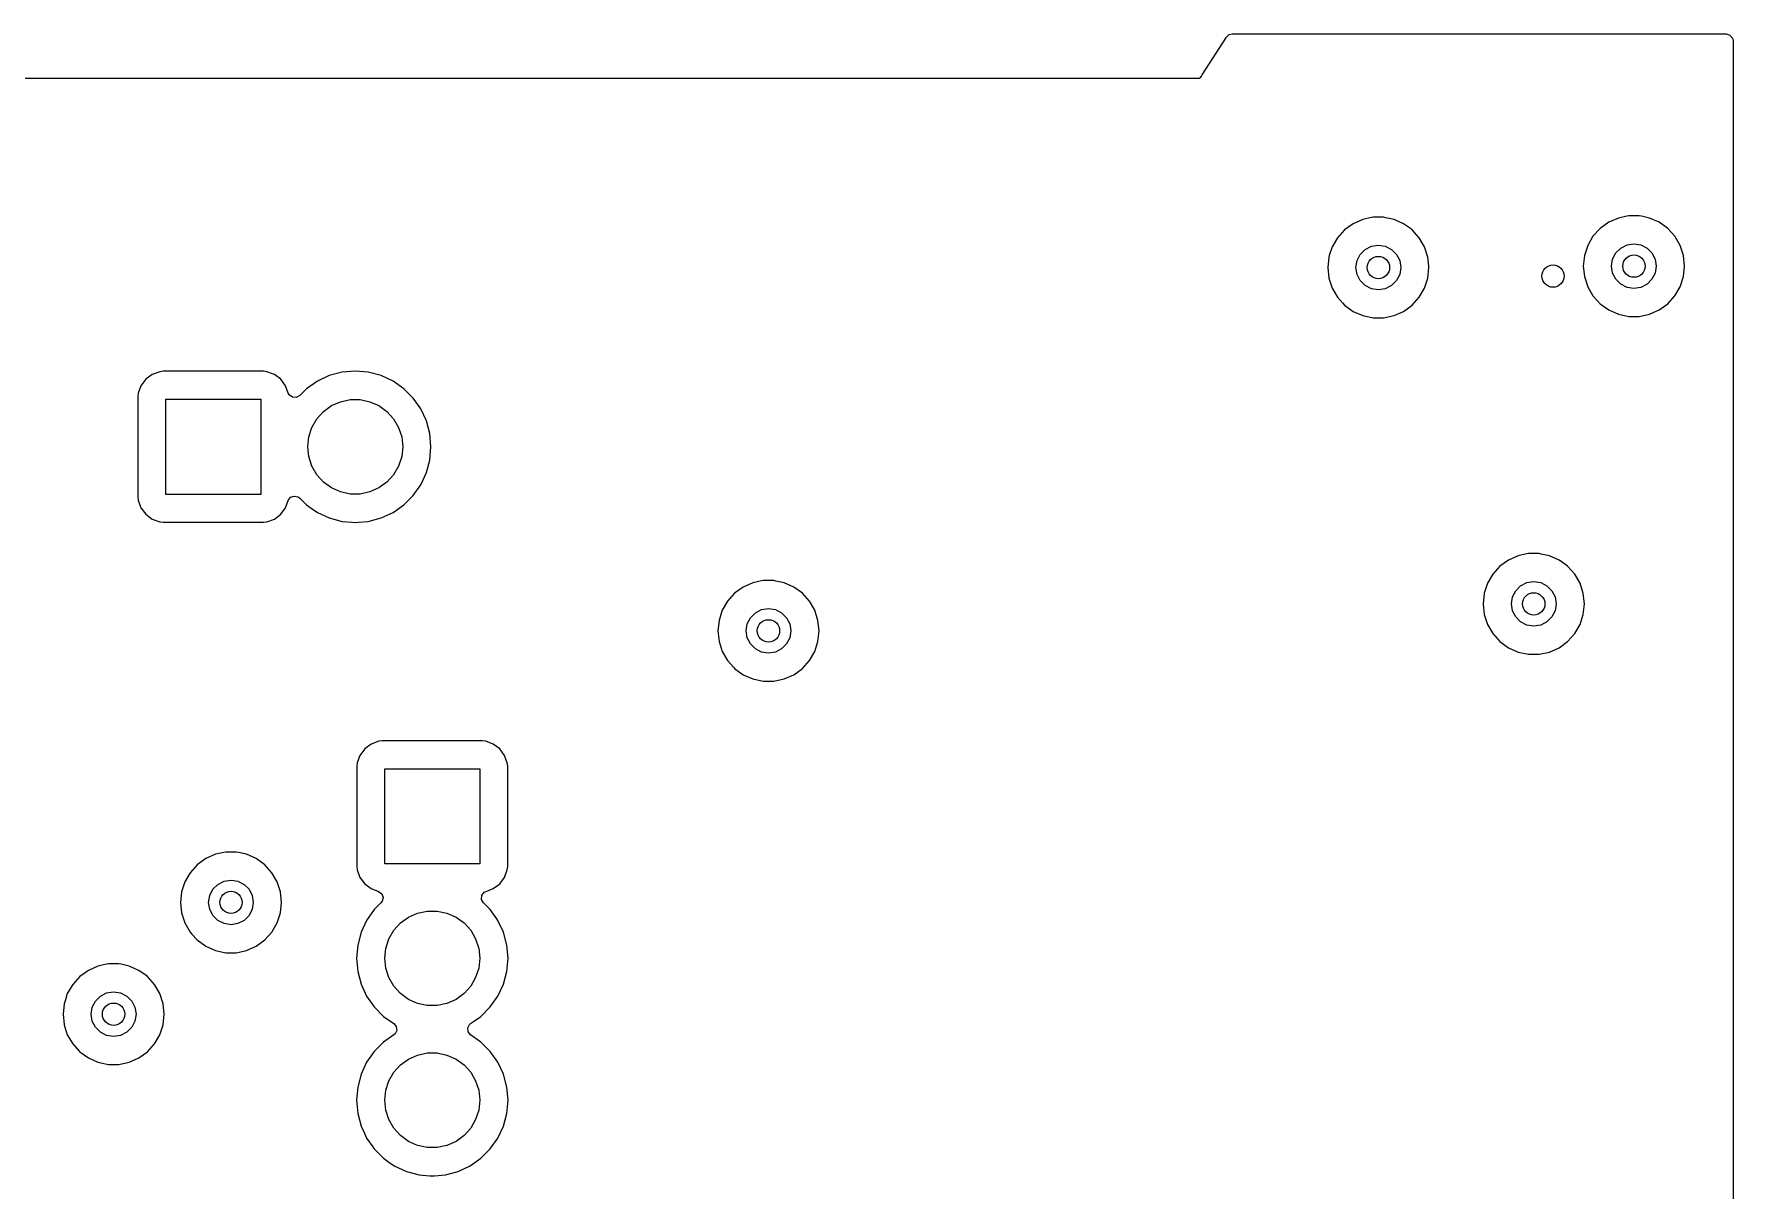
# Model space of a CAD drawing. Extents: x 0.78 to 3.29, y -3.36 to -0.65.
# Drawn here: x 2.068 to 3.265, y -1.466 to -0.651 of the extents above; entities that cross this region are included whole.
import ezdxf

# ---------------------------------------------------------------- set-up
doc = ezdxf.new("R2010")
doc.units = 0
doc.header["$MEASUREMENT"] = 0
doc.layers.add('BLACK', color=7, linetype='CONTINUOUS')

msp = doc.modelspace()

# ---------------------------------------------------------------- linework, layer by layer
at = {"layer": 'BLACK', "linetype": 'CONTINUOUS'}
for p, q in [((2.8906, -0.6799), (2.9078, -0.6532)), ((2.9078, -0.6532), (2.9098, -0.6514)), ((2.9098, -0.6514), (2.9119, -0.651)), ((2.9119, -0.651), (3.2597, -0.651)), ((3.2597, -0.651), (3.2623, -0.6518)), ((3.2623, -0.6518), (3.2641, -0.6539)), ((3.2641, -0.6539), (3.2646, -0.6559)), ((3.2646, -0.6559), (3.2646, -1.5513)), ((1.657, -0.6821), (2.8865, -0.6821)), ((2.8865, -0.6821), (2.8874, -0.6822)), ((2.8878, -0.6822), (2.8888, -0.6821)), ((2.8888, -0.6821), (2.8889, -0.6821)), ((2.8889, -0.6821), (2.8891, -0.682)), ((2.8889, -0.6821), (2.8889, -0.6821)), ((2.8889, -0.6821), (2.8889, -0.6821)), ((2.8891, -0.682), (2.8893, -0.6819)), ((2.8893, -0.6819), (2.8894, -0.6818)), ((2.8893, -0.6819), (2.8893, -0.6819)), ((2.8893, -0.6819), (2.8893, -0.6819)), ((2.8894, -0.6818), (2.89, -0.681)), ((2.89, -0.681), (2.8901, -0.6809)), ((2.8901, -0.6809), (2.8902, -0.6807)), ((2.8901, -0.6809), (2.8901, -0.6809)), ((2.8902, -0.6807), (2.8906, -0.6799)), ((2.8874, -0.6822), (2.8877, -0.6822)), ((2.8877, -0.6822), (2.8877, -0.6822)), ((2.8877, -0.6822), (2.8878, -0.6822)), ((2.9909, -0.7891), (2.9859, -0.7946)), ((2.997, -0.7847), (2.9909, -0.7891)), ((3.0038, -0.7817), (2.997, -0.7847)), ((2.997, -0.7847), (2.997, -0.7847)), ((3.0098, -0.7804), (3.0038, -0.7817)), ((3.0038, -0.7817), (3.0038, -0.7817)), ((3.0111, -0.7801), (3.0098, -0.7804)), ((3.0185, -0.7801), (3.0111, -0.7801)), ((3.0201, -0.7805), (3.0185, -0.7801)), ((3.0258, -0.7817), (3.0201, -0.7805)), ((3.0326, -0.7847), (3.0258, -0.7817)), ((3.0258, -0.7817), (3.0258, -0.7817)), ((3.0373, -0.7881), (3.0326, -0.7847)), ((3.0326, -0.7847), (3.0326, -0.7847)), ((3.0386, -0.7891), (3.0373, -0.7881)), ((3.0436, -0.7946), (3.0386, -0.7891)), ((3.1709, -0.7881), (3.1659, -0.7936)), ((3.177, -0.7837), (3.1709, -0.7881)), ((3.1838, -0.7807), (3.177, -0.7837)), ((3.177, -0.7837), (3.177, -0.7837)), ((3.1898, -0.7794), (3.1838, -0.7807)), ((3.1838, -0.7807), (3.1838, -0.7807)), ((3.1911, -0.7791), (3.1898, -0.7794)), ((3.1985, -0.7791), (3.1911, -0.7791)), ((3.2001, -0.7795), (3.1985, -0.7791)), ((3.2058, -0.7807), (3.2001, -0.7795)), ((3.2126, -0.7837), (3.2058, -0.7807)), ((3.2058, -0.7807), (3.2058, -0.7807)), ((3.2186, -0.7881), (3.2126, -0.7837)), ((3.2126, -0.7837), (3.2126, -0.7837)), ((3.2236, -0.7936), (3.2186, -0.7881)), ((3.2186, -0.7881), (3.2186, -0.7881)), ((2.9822, -0.8011), (2.9802, -0.8072)), ((2.9859, -0.7946), (2.9822, -0.8011)), ((2.9822, -0.8011), (2.9822, -0.8011)), ((3.0055, -0.8029), (3.0099, -0.8006)), ((3.0099, -0.8006), (3.0148, -0.7998)), ((3.0148, -0.7998), (3.0196, -0.8006)), ((3.0196, -0.8006), (3.024, -0.8029)), ((3.0473, -0.8011), (3.0436, -0.7946)), ((3.0496, -0.8082), (3.0473, -0.8011)), ((3.1622, -0.8001), (3.1599, -0.8072)), ((3.1659, -0.7936), (3.1622, -0.8001)), ((3.1622, -0.8001), (3.1622, -0.8001)), ((3.1855, -0.8019), (3.1899, -0.7996)), ((3.1899, -0.7996), (3.1948, -0.7988)), ((3.1948, -0.7988), (3.1996, -0.7996)), ((3.1996, -0.7996), (3.204, -0.8019)), ((3.2273, -0.8001), (3.2236, -0.7936)), ((3.2296, -0.8072), (3.2273, -0.8001)), ((2.9799, -0.8082), (2.9791, -0.8156)), ((2.9802, -0.8072), (2.9799, -0.8082)), ((2.999, -0.8156), (2.9998, -0.8107)), ((2.9998, -0.8107), (3.002, -0.8063)), ((3.002, -0.8063), (3.0055, -0.8029)), ((3.024, -0.8029), (3.0275, -0.8063)), ((3.0275, -0.8063), (3.0298, -0.8107)), ((3.0298, -0.8107), (3.0305, -0.8156)), ((3.0503, -0.8146), (3.0496, -0.8082)), ((3.1599, -0.8072), (3.1591, -0.8146)), ((3.1599, -0.8072), (3.1599, -0.8072)), ((3.179, -0.8146), (3.1798, -0.8097)), ((3.1798, -0.8097), (3.182, -0.8053)), ((3.182, -0.8053), (3.1855, -0.8019)), ((3.204, -0.8019), (3.2075, -0.8053)), ((3.2075, -0.8053), (3.2098, -0.8097)), ((3.2098, -0.8097), (3.2105, -0.8146)), ((3.2304, -0.8146), (3.2296, -0.8072)), ((2.9791, -0.8156), (2.9799, -0.823)), ((2.9799, -0.823), (2.9799, -0.823)), ((2.9799, -0.823), (2.9822, -0.8301)), ((2.9998, -0.8205), (2.999, -0.8156)), ((3.002, -0.8248), (2.9998, -0.8205)), ((3.0055, -0.8283), (3.002, -0.8248)), ((3.0275, -0.8248), (3.024, -0.8283)), ((3.0298, -0.8205), (3.0275, -0.8248)), ((3.0305, -0.8156), (3.0298, -0.8205)), ((3.0473, -0.8301), (3.0496, -0.823)), ((3.0496, -0.823), (3.0504, -0.8156)), ((3.0504, -0.8156), (3.0503, -0.8146)), ((3.1591, -0.8146), (3.1599, -0.822)), ((3.1599, -0.822), (3.1599, -0.822)), ((3.1599, -0.822), (3.1622, -0.8291)), ((3.1798, -0.8195), (3.179, -0.8146)), ((3.182, -0.8238), (3.1798, -0.8195)), ((3.1855, -0.8273), (3.182, -0.8238)), ((3.2075, -0.8238), (3.204, -0.8273)), ((3.2098, -0.8195), (3.2075, -0.8238)), ((3.2105, -0.8146), (3.2098, -0.8195)), ((3.2273, -0.8291), (3.2296, -0.822)), ((3.2296, -0.822), (3.2304, -0.8146)), ((2.9822, -0.8301), (2.9822, -0.8301)), ((2.9822, -0.8301), (2.9859, -0.8365)), ((2.9859, -0.8365), (2.9895, -0.8405)), ((3.0099, -0.8306), (3.0055, -0.8283)), ((3.0148, -0.8313), (3.0099, -0.8306)), ((3.0196, -0.8306), (3.0148, -0.8313)), ((3.024, -0.8283), (3.0196, -0.8306)), ((3.0386, -0.8421), (3.0436, -0.8365)), ((3.0436, -0.8365), (3.0473, -0.8301)), ((3.1622, -0.8291), (3.1622, -0.8291)), ((3.1622, -0.8291), (3.1659, -0.8355)), ((3.1659, -0.8355), (3.1689, -0.8388)), ((3.1899, -0.8296), (3.1855, -0.8273)), ((3.1948, -0.8303), (3.1899, -0.8296)), ((3.1996, -0.8296), (3.1948, -0.8303)), ((3.204, -0.8273), (3.1996, -0.8296)), ((3.2186, -0.8411), (3.2236, -0.8355)), ((3.2236, -0.8355), (3.2273, -0.8291)), ((2.9895, -0.8405), (2.9909, -0.8421)), ((2.9909, -0.8421), (2.997, -0.8465)), ((2.997, -0.8465), (2.997, -0.8465)), ((2.997, -0.8465), (3.0038, -0.8495)), ((3.0038, -0.8495), (3.0038, -0.8495)), ((3.0038, -0.8495), (3.0111, -0.851)), ((3.0185, -0.851), (3.0258, -0.8495)), ((3.0258, -0.8495), (3.0326, -0.8465)), ((3.0326, -0.8465), (3.0386, -0.8421)), ((3.1689, -0.8388), (3.1709, -0.8411)), ((3.1709, -0.8411), (3.177, -0.8455)), ((3.177, -0.8455), (3.177, -0.8455)), ((3.177, -0.8455), (3.1838, -0.8485)), ((3.1838, -0.8485), (3.1838, -0.8485)), ((3.1838, -0.8485), (3.1911, -0.85)), ((3.1985, -0.85), (3.2058, -0.8485)), ((3.2058, -0.8485), (3.2126, -0.8455)), ((3.2126, -0.8455), (3.2186, -0.8411)), ((3.0111, -0.851), (3.0111, -0.851)), ((3.0111, -0.851), (3.0185, -0.851)), ((3.0185, -0.851), (3.0185, -0.851)), ((3.1911, -0.85), (3.1911, -0.85)), ((3.1911, -0.85), (3.1985, -0.85)), ((3.1985, -0.85), (3.1985, -0.85)), ((2.1466, -0.8943), (2.1432, -0.8989)), ((2.1512, -0.891), (2.1466, -0.8943)), ((2.1466, -0.8943), (2.1466, -0.8943)), ((2.1565, -0.889), (2.1512, -0.891)), ((2.1512, -0.891), (2.1512, -0.891)), ((2.1588, -0.8887), (2.1565, -0.889)), ((2.2295, -0.8887), (2.1588, -0.8887)), ((2.1588, -0.8887), (2.1588, -0.8887)), ((2.2319, -0.889), (2.2295, -0.8887)), ((2.2295, -0.8887), (2.2295, -0.8887)), ((2.2295, -0.8887), (2.2295, -0.8887)), ((2.2295, -0.8887), (2.2295, -0.8887)), ((2.2372, -0.891), (2.2319, -0.889)), ((2.2319, -0.889), (2.2319, -0.889)), ((2.2417, -0.8943), (2.2372, -0.891)), ((2.2372, -0.891), (2.2372, -0.891)), ((2.2451, -0.8989), (2.2417, -0.8943)), ((2.2417, -0.8943), (2.2417, -0.8943)), ((2.2675, -0.8957), (2.2599, -0.901)), ((2.2759, -0.8917), (2.2675, -0.8957)), ((2.2675, -0.8957), (2.2675, -0.8957)), ((2.2849, -0.8893), (2.2759, -0.8917)), ((2.2759, -0.8917), (2.2759, -0.8917)), ((2.2942, -0.8885), (2.2849, -0.8893)), ((2.2849, -0.8893), (2.2849, -0.8893)), ((2.3034, -0.8893), (2.2942, -0.8885)), ((2.2942, -0.8885), (2.2942, -0.8885)), ((2.3124, -0.8917), (2.3034, -0.8893)), ((2.3034, -0.8893), (2.3034, -0.8893)), ((2.3208, -0.8957), (2.3124, -0.8917)), ((2.3124, -0.8917), (2.3124, -0.8917)), ((2.3124, -0.8917), (2.3124, -0.8917)), ((2.3285, -0.901), (2.3208, -0.8957)), ((2.3208, -0.8957), (2.3208, -0.8957)), ((2.3208, -0.8957), (2.3208, -0.8957)), ((2.1412, -0.9042), (2.141, -0.9065)), ((2.141, -0.9065), (2.141, -0.9065)), ((2.141, -0.9065), (2.141, -0.9772)), ((2.1432, -0.8989), (2.1412, -0.9042)), ((2.1432, -0.8989), (2.1432, -0.8989)), ((2.1607, -0.9754), (2.1607, -0.9084)), ((2.1607, -0.9084), (2.2276, -0.9084)), ((2.2276, -0.9084), (2.2276, -0.9754)), ((2.247, -0.9041), (2.2451, -0.8989)), ((2.2451, -0.8989), (2.2451, -0.8989)), ((2.2477, -0.9053), (2.247, -0.9041)), ((2.2499, -0.9069), (2.2477, -0.9053)), ((2.2526, -0.9071), (2.2499, -0.9069)), ((2.2551, -0.9058), (2.2526, -0.9071)), ((2.2599, -0.901), (2.2551, -0.9058)), ((2.2838, -0.9101), (2.2907, -0.9086)), ((2.2907, -0.9086), (2.2977, -0.9086)), ((2.2977, -0.9086), (2.3045, -0.9101)), ((2.335, -0.9076), (2.3285, -0.901)), ((2.3285, -0.901), (2.3285, -0.901)), ((2.3399, -0.9145), (2.335, -0.9076)), ((2.2671, -0.9222), (2.2718, -0.917)), ((2.2718, -0.917), (2.2774, -0.9129)), ((2.2774, -0.9129), (2.2838, -0.9101)), ((2.3045, -0.9101), (2.3109, -0.9129)), ((2.3109, -0.9129), (2.3165, -0.917)), ((2.3165, -0.917), (2.3212, -0.9222)), ((2.3404, -0.9152), (2.3399, -0.9145)), ((2.3443, -0.9236), (2.3404, -0.9152)), ((2.2614, -0.9349), (2.2636, -0.9283)), ((2.2636, -0.9283), (2.2671, -0.9222)), ((2.3212, -0.9222), (2.3247, -0.9283)), ((2.3247, -0.9283), (2.3269, -0.9349)), ((2.3467, -0.9326), (2.3443, -0.9236)), ((2.3475, -0.9419), (2.3467, -0.9326)), ((2.2607, -0.9419), (2.2614, -0.9349)), ((2.2614, -0.9488), (2.2607, -0.9419)), ((2.3269, -0.9349), (2.3276, -0.9419)), ((2.3276, -0.9419), (2.3269, -0.9488)), ((2.3467, -0.9512), (2.3475, -0.9419)), ((2.2636, -0.9555), (2.2614, -0.9488)), ((2.2671, -0.9616), (2.2636, -0.9555)), ((2.3247, -0.9555), (2.3212, -0.9616)), ((2.3269, -0.9488), (2.3247, -0.9555)), ((2.3443, -0.9601), (2.3467, -0.9512)), ((2.2718, -0.9668), (2.2671, -0.9616)), ((2.2774, -0.9709), (2.2718, -0.9668)), ((2.3165, -0.9668), (2.3109, -0.9709)), ((2.3212, -0.9616), (2.3165, -0.9668)), ((2.335, -0.9762), (2.3404, -0.9686)), ((2.3404, -0.9686), (2.3443, -0.9601)), ((2.141, -0.9772), (2.141, -0.9772)), ((2.141, -0.9772), (2.1412, -0.9796)), ((2.1412, -0.9796), (2.1432, -0.9849)), ((2.2276, -0.9754), (2.1607, -0.9754)), ((2.2451, -0.9849), (2.247, -0.9797)), ((2.247, -0.9797), (2.2487, -0.9775)), ((2.2487, -0.9775), (2.2512, -0.9766)), ((2.2512, -0.9766), (2.2539, -0.9771)), ((2.2539, -0.9771), (2.2551, -0.978)), ((2.2551, -0.978), (2.2599, -0.9828)), ((2.2838, -0.9737), (2.2774, -0.9709)), ((2.2907, -0.9752), (2.2838, -0.9737)), ((2.2977, -0.9752), (2.2907, -0.9752)), ((2.3045, -0.9737), (2.2977, -0.9752)), ((2.3109, -0.9709), (2.3045, -0.9737)), ((2.3285, -0.9828), (2.335, -0.9762)), ((2.1432, -0.9849), (2.1432, -0.9849)), ((2.1432, -0.9849), (2.1466, -0.9894)), ((2.1466, -0.9894), (2.1466, -0.9894)), ((2.1466, -0.9894), (2.1512, -0.9928)), ((2.1512, -0.9928), (2.1512, -0.9928)), ((2.1512, -0.9928), (2.1565, -0.9948)), ((2.2319, -0.9948), (2.2372, -0.9928)), ((2.2372, -0.9928), (2.2417, -0.9894)), ((2.2417, -0.9894), (2.2451, -0.9849)), ((2.2599, -0.9828), (2.2632, -0.9851)), ((2.2632, -0.9851), (2.2675, -0.9881)), ((2.2675, -0.9881), (2.2675, -0.9881)), ((2.2675, -0.9881), (2.2675, -0.9881)), ((2.2675, -0.9881), (2.2759, -0.992)), ((2.2759, -0.992), (2.2849, -0.9945)), ((2.3034, -0.9945), (2.3124, -0.992)), ((2.3124, -0.992), (2.3208, -0.9881)), ((2.3208, -0.9881), (2.3285, -0.9828)), ((2.1565, -0.9948), (2.1565, -0.9948)), ((2.1565, -0.9948), (2.1567, -0.9948)), ((2.1567, -0.9948), (2.1588, -0.9951)), ((2.1588, -0.9951), (2.2295, -0.9951)), ((2.2295, -0.9951), (2.2319, -0.9948)), ((2.2849, -0.9945), (2.2918, -0.9951)), ((2.2918, -0.9951), (2.2942, -0.9953)), ((2.2942, -0.9953), (2.2965, -0.9951)), ((2.2942, -0.9953), (2.2942, -0.9953)), ((2.2942, -0.9953), (2.2942, -0.9953)), ((2.2965, -0.9951), (2.3034, -0.9945)), ((3.1205, -1.0171), (3.1192, -1.0174)), ((3.128, -1.0171), (3.1205, -1.0171)), ((3.1295, -1.0175), (3.128, -1.0171)), ((3.1004, -1.0261), (3.0954, -1.0316)), ((3.1064, -1.0217), (3.1004, -1.0261)), ((3.1132, -1.0187), (3.1064, -1.0217)), ((3.1064, -1.0217), (3.1064, -1.0217)), ((3.1192, -1.0174), (3.1132, -1.0187)), ((3.1132, -1.0187), (3.1132, -1.0187)), ((3.1352, -1.0187), (3.1295, -1.0175)), ((3.1421, -1.0217), (3.1352, -1.0187)), ((3.1352, -1.0187), (3.1352, -1.0187)), ((3.1468, -1.0251), (3.1421, -1.0217)), ((3.1421, -1.0217), (3.1421, -1.0217)), ((3.1481, -1.0261), (3.1468, -1.0251)), ((3.1531, -1.0316), (3.1481, -1.0261)), ((2.5674, -1.0407), (2.5614, -1.0451)), ((2.5742, -1.0377), (2.5674, -1.0407)), ((2.5674, -1.0407), (2.5674, -1.0407)), ((2.5802, -1.0364), (2.5742, -1.0377)), ((2.5742, -1.0377), (2.5742, -1.0377)), ((2.5815, -1.0361), (2.5802, -1.0364)), ((2.589, -1.0361), (2.5815, -1.0361)), ((2.5905, -1.0365), (2.589, -1.0361)), ((2.5962, -1.0377), (2.5905, -1.0365)), ((2.6031, -1.0407), (2.5962, -1.0377)), ((2.5962, -1.0377), (2.5962, -1.0377)), ((2.6091, -1.0451), (2.6031, -1.0407)), ((2.6031, -1.0407), (2.6031, -1.0407)), ((3.0917, -1.0381), (3.0894, -1.0451)), ((3.0954, -1.0316), (3.0917, -1.0381)), ((3.0917, -1.0381), (3.0917, -1.0381)), ((3.1115, -1.0433), (3.115, -1.0399)), ((3.115, -1.0399), (3.1194, -1.0376)), ((3.1194, -1.0376), (3.1242, -1.0368)), ((3.1242, -1.0368), (3.1291, -1.0376)), ((3.1291, -1.0376), (3.1335, -1.0399)), ((3.1335, -1.0399), (3.137, -1.0433)), ((3.1568, -1.0381), (3.1531, -1.0316)), ((3.1591, -1.0452), (3.1568, -1.0381)), ((2.5564, -1.0506), (2.5527, -1.0571)), ((2.5614, -1.0451), (2.5564, -1.0506)), ((2.6141, -1.0506), (2.6091, -1.0451)), ((2.6091, -1.0451), (2.6091, -1.0451)), ((2.6152, -1.0526), (2.6141, -1.0506)), ((2.6178, -1.0571), (2.6152, -1.0526)), ((3.0894, -1.0452), (3.0886, -1.0526)), ((3.0886, -1.0526), (3.0894, -1.06)), ((3.0894, -1.0451), (3.0894, -1.0452)), ((3.1085, -1.0526), (3.1093, -1.0477)), ((3.1093, -1.0575), (3.1085, -1.0526)), ((3.1093, -1.0477), (3.1115, -1.0433)), ((3.137, -1.0433), (3.1392, -1.0477)), ((3.1392, -1.0477), (3.14, -1.0526)), ((3.14, -1.0526), (3.1392, -1.0575)), ((3.1599, -1.0526), (3.1591, -1.0452)), ((3.1591, -1.06), (3.1599, -1.0526)), ((2.5504, -1.0642), (2.5496, -1.0716)), ((2.5517, -1.06), (2.5504, -1.0642)), ((2.5527, -1.0571), (2.5517, -1.06)), ((2.5527, -1.0571), (2.5527, -1.0571)), ((2.5703, -1.0667), (2.5725, -1.0623)), ((2.5725, -1.0623), (2.576, -1.0589)), ((2.576, -1.0589), (2.5804, -1.0566)), ((2.5804, -1.0566), (2.5852, -1.0558)), ((2.5852, -1.0558), (2.5901, -1.0566)), ((2.5901, -1.0566), (2.5945, -1.0589)), ((2.5945, -1.0589), (2.598, -1.0623)), ((2.598, -1.0623), (2.6002, -1.0667)), ((2.6201, -1.0642), (2.6178, -1.0571)), ((2.6209, -1.0716), (2.6201, -1.0642)), ((3.0894, -1.06), (3.0894, -1.06)), ((3.0894, -1.06), (3.0917, -1.0671)), ((3.1115, -1.0618), (3.1093, -1.0575)), ((3.115, -1.0653), (3.1115, -1.0618)), ((3.137, -1.0618), (3.1335, -1.0653)), ((3.1392, -1.0575), (3.137, -1.0618)), ((3.1568, -1.0671), (3.1591, -1.06)), ((2.5496, -1.0716), (2.5504, -1.079)), ((2.5695, -1.0716), (2.5703, -1.0667)), ((2.5703, -1.0765), (2.5695, -1.0716)), ((2.5725, -1.0808), (2.5703, -1.0765)), ((2.6002, -1.0765), (2.598, -1.0808)), ((2.6002, -1.0667), (2.601, -1.0716)), ((2.601, -1.0716), (2.6002, -1.0765)), ((2.6201, -1.079), (2.6209, -1.0716)), ((3.0917, -1.0671), (3.0917, -1.0671)), ((3.0917, -1.0671), (3.0954, -1.0735)), ((3.0954, -1.0735), (3.1003, -1.079)), ((3.1194, -1.0676), (3.115, -1.0653)), ((3.1242, -1.0683), (3.1194, -1.0676)), ((3.1291, -1.0676), (3.1242, -1.0683)), ((3.1335, -1.0653), (3.1291, -1.0676)), ((3.1481, -1.0791), (3.1531, -1.0735)), ((3.1531, -1.0735), (3.1568, -1.0671)), ((2.5504, -1.079), (2.5504, -1.079)), ((2.5504, -1.079), (2.5527, -1.0861)), ((2.5527, -1.0861), (2.5527, -1.0861)), ((2.5527, -1.0861), (2.5564, -1.0925)), ((2.576, -1.0843), (2.5725, -1.0808)), ((2.5804, -1.0866), (2.576, -1.0843)), ((2.5852, -1.0873), (2.5804, -1.0866)), ((2.5901, -1.0866), (2.5852, -1.0873)), ((2.5945, -1.0843), (2.5901, -1.0866)), ((2.598, -1.0808), (2.5945, -1.0843)), ((2.6141, -1.0925), (2.6178, -1.0861)), ((2.6178, -1.0861), (2.6201, -1.079)), ((3.1003, -1.079), (3.1004, -1.0791)), ((3.1004, -1.0791), (3.1064, -1.0835)), ((3.1064, -1.0835), (3.1064, -1.0835)), ((3.1064, -1.0835), (3.1132, -1.0865)), ((3.1132, -1.0865), (3.1132, -1.0865)), ((3.1132, -1.0865), (3.1205, -1.088)), ((3.1205, -1.088), (3.1205, -1.088)), ((3.1205, -1.088), (3.128, -1.088)), ((3.128, -1.088), (3.1352, -1.0865)), ((3.128, -1.088), (3.128, -1.088)), ((3.1352, -1.0865), (3.1421, -1.0835)), ((3.1421, -1.0835), (3.1481, -1.0791)), ((2.5564, -1.0925), (2.5609, -1.0975)), ((2.5609, -1.0975), (2.5614, -1.0981)), ((2.5614, -1.0981), (2.5674, -1.1025)), ((2.6031, -1.1025), (2.6091, -1.0981)), ((2.6091, -1.0981), (2.6141, -1.0925)), ((2.5674, -1.1025), (2.5674, -1.1025)), ((2.5674, -1.1025), (2.5742, -1.1055)), ((2.5742, -1.1055), (2.5742, -1.1055)), ((2.5742, -1.1055), (2.5815, -1.107)), ((2.5815, -1.107), (2.5815, -1.107)), ((2.5815, -1.107), (2.589, -1.107)), ((2.589, -1.107), (2.5962, -1.1055)), ((2.589, -1.107), (2.589, -1.107)), ((2.5962, -1.1055), (2.6031, -1.1025)), ((2.2975, -1.1593), (2.2955, -1.1646)), ((2.3009, -1.1548), (2.2975, -1.1593)), ((2.2975, -1.1593), (2.2975, -1.1593)), ((2.3054, -1.1514), (2.3009, -1.1548)), ((2.3009, -1.1548), (2.3009, -1.1548)), ((2.3107, -1.1494), (2.3054, -1.1514)), ((2.3054, -1.1514), (2.3054, -1.1514)), ((2.3131, -1.1491), (2.3107, -1.1494)), ((2.3838, -1.1491), (2.3131, -1.1491)), ((2.3131, -1.1491), (2.3131, -1.1491)), ((2.3861, -1.1494), (2.3838, -1.1491)), ((2.3838, -1.1491), (2.3838, -1.1491)), ((2.3838, -1.1491), (2.3838, -1.1491)), ((2.3838, -1.1491), (2.3838, -1.1491)), ((2.3914, -1.1514), (2.3861, -1.1494)), ((2.3861, -1.1494), (2.3861, -1.1494)), ((2.396, -1.1548), (2.3914, -1.1514)), ((2.3914, -1.1514), (2.3914, -1.1514)), ((2.3994, -1.1593), (2.396, -1.1548)), ((2.396, -1.1548), (2.396, -1.1548)), ((2.4013, -1.1645), (2.3994, -1.1593)), ((2.3994, -1.1593), (2.3994, -1.1593)), ((2.2955, -1.1646), (2.2953, -1.167)), ((2.2953, -1.167), (2.2953, -1.167)), ((2.2953, -1.167), (2.2953, -1.167)), ((2.2953, -1.167), (2.2953, -1.2376)), ((2.315, -1.2358), (2.315, -1.1688)), ((2.315, -1.1688), (2.3819, -1.1688)), ((2.3819, -1.1688), (2.3819, -1.2358)), ((2.4013, -1.1646), (2.4013, -1.1645)), ((2.4016, -1.167), (2.4013, -1.1646)), ((2.4016, -1.2376), (2.4016, -1.167)), ((2.1889, -1.2321), (2.1828, -1.2364)), ((2.1957, -1.229), (2.1889, -1.2321)), ((2.1889, -1.2321), (2.1889, -1.2321)), ((2.2017, -1.2277), (2.1957, -1.229)), ((2.1957, -1.229), (2.1957, -1.229)), ((2.203, -1.2275), (2.2017, -1.2277)), ((2.2104, -1.2275), (2.203, -1.2275)), ((2.212, -1.2278), (2.2104, -1.2275)), ((2.2177, -1.229), (2.212, -1.2278)), ((2.2245, -1.2321), (2.2177, -1.229)), ((2.2177, -1.229), (2.2177, -1.229)), ((2.2305, -1.2364), (2.2245, -1.2321)), ((2.2245, -1.2321), (2.2245, -1.2321)), ((2.1779, -1.242), (2.1741, -1.2484)), ((2.1828, -1.2364), (2.1779, -1.242)), ((2.2355, -1.242), (2.2305, -1.2364)), ((2.2305, -1.2364), (2.2305, -1.2364)), ((2.2393, -1.2484), (2.2355, -1.242)), ((2.2953, -1.2376), (2.2953, -1.2376)), ((2.2953, -1.2376), (2.2955, -1.24)), ((2.2955, -1.24), (2.2975, -1.2453)), ((2.3819, -1.2358), (2.315, -1.2358)), ((2.3994, -1.2453), (2.4013, -1.24)), ((2.4013, -1.24), (2.4016, -1.2376)), ((2.1718, -1.2555), (2.171, -1.2629)), ((2.1741, -1.2484), (2.1718, -1.2555)), ((2.1718, -1.2555), (2.1718, -1.2555)), ((2.1741, -1.2484), (2.1741, -1.2484)), ((2.1917, -1.2581), (2.194, -1.2537)), ((2.194, -1.2537), (2.1974, -1.2502)), ((2.1974, -1.2502), (2.2018, -1.248)), ((2.2018, -1.248), (2.2067, -1.2472)), ((2.2067, -1.2472), (2.2116, -1.248)), ((2.2116, -1.248), (2.2159, -1.2502)), ((2.2159, -1.2502), (2.2194, -1.2537)), ((2.2194, -1.2537), (2.2217, -1.2581)), ((2.2416, -1.2555), (2.2393, -1.2484)), ((2.2423, -1.2629), (2.2416, -1.2555)), ((2.2975, -1.2453), (2.2975, -1.2453)), ((2.2975, -1.2453), (2.3009, -1.2498)), ((2.3009, -1.2498), (2.3009, -1.2498)), ((2.3009, -1.2498), (2.3054, -1.2532)), ((2.3054, -1.2532), (2.3054, -1.2532)), ((2.3054, -1.2532), (2.3106, -1.2552)), ((2.3106, -1.2552), (2.3128, -1.2568)), ((2.3834, -1.258), (2.385, -1.2558)), ((2.385, -1.2558), (2.3863, -1.2552)), ((2.3863, -1.2552), (2.3914, -1.2532)), ((2.3914, -1.2532), (2.396, -1.2498)), ((2.396, -1.2498), (2.3994, -1.2453)), ((2.171, -1.2629), (2.1718, -1.2703)), ((2.1909, -1.2629), (2.1917, -1.2581)), ((2.1917, -1.2678), (2.1909, -1.2629)), ((2.194, -1.2722), (2.1917, -1.2678)), ((2.2217, -1.2678), (2.2194, -1.2722)), ((2.2217, -1.2581), (2.2224, -1.2629)), ((2.2224, -1.2629), (2.2217, -1.2678)), ((2.2416, -1.2703), (2.2423, -1.2629)), ((2.3075, -1.268), (2.3022, -1.2756)), ((2.3123, -1.2632), (2.3075, -1.268)), ((2.3132, -1.2621), (2.3123, -1.2632)), ((2.3128, -1.2568), (2.3138, -1.2594)), ((2.3138, -1.2594), (2.3132, -1.2621)), ((2.3832, -1.2608), (2.3834, -1.258)), ((2.3845, -1.2632), (2.3832, -1.2608)), ((2.3893, -1.268), (2.3845, -1.2632)), ((2.3939, -1.2746), (2.3893, -1.268)), ((2.3893, -1.268), (2.3893, -1.268)), ((2.1718, -1.2703), (2.1718, -1.2703)), ((2.1718, -1.2703), (2.1741, -1.2774)), ((2.1741, -1.2774), (2.1741, -1.2774)), ((2.1741, -1.2774), (2.1779, -1.2839)), ((2.1974, -1.2757), (2.194, -1.2722)), ((2.2018, -1.2779), (2.1974, -1.2757)), ((2.2067, -1.2787), (2.2018, -1.2779)), ((2.2116, -1.2779), (2.2067, -1.2787)), ((2.2159, -1.2757), (2.2116, -1.2779)), ((2.2194, -1.2722), (2.2159, -1.2757)), ((2.2355, -1.2839), (2.2393, -1.2774)), ((2.2393, -1.2774), (2.2416, -1.2703)), ((2.3022, -1.2756), (2.2983, -1.284)), ((2.3022, -1.2756), (2.3022, -1.2756)), ((2.3214, -1.2826), (2.326, -1.2774)), ((2.326, -1.2774), (2.3317, -1.2733)), ((2.3317, -1.2733), (2.3381, -1.2705)), ((2.3381, -1.2705), (2.3449, -1.269)), ((2.3449, -1.269), (2.3519, -1.269)), ((2.3519, -1.269), (2.3588, -1.2705)), ((2.3588, -1.2705), (2.3652, -1.2733)), ((2.3652, -1.2733), (2.3708, -1.2774)), ((2.3708, -1.2774), (2.3755, -1.2826)), ((2.3946, -1.2756), (2.3939, -1.2746)), ((2.3986, -1.284), (2.3946, -1.2756)), ((2.1779, -1.2839), (2.1791, -1.2853)), ((2.1791, -1.2853), (2.1828, -1.2894)), ((2.1828, -1.2894), (2.1889, -1.2938)), ((2.2245, -1.2938), (2.2305, -1.2894)), ((2.2305, -1.2894), (2.2355, -1.2839)), ((2.2983, -1.284), (2.2959, -1.293)), ((2.2983, -1.284), (2.2983, -1.284)), ((2.3157, -1.2953), (2.3179, -1.2887)), ((2.3179, -1.2887), (2.3214, -1.2826)), ((2.3755, -1.2826), (2.379, -1.2887)), ((2.379, -1.2887), (2.3812, -1.2953)), ((2.401, -1.293), (2.3986, -1.284)), ((2.1889, -1.2938), (2.1889, -1.2938)), ((2.1889, -1.2938), (2.1957, -1.2968)), ((2.1957, -1.2968), (2.1957, -1.2968)), ((2.1957, -1.2968), (2.203, -1.2984)), ((2.203, -1.2984), (2.203, -1.2984)), ((2.203, -1.2984), (2.2104, -1.2984)), ((2.2104, -1.2984), (2.2177, -1.2968)), ((2.2104, -1.2984), (2.2104, -1.2984)), ((2.2177, -1.2968), (2.2245, -1.2938)), ((2.2959, -1.293), (2.2951, -1.3023)), ((2.2951, -1.3023), (2.2959, -1.3116)), ((2.2951, -1.3023), (2.2951, -1.3023)), ((2.2959, -1.293), (2.2959, -1.293)), ((2.315, -1.3023), (2.3157, -1.2953)), ((2.3157, -1.3093), (2.315, -1.3023)), ((2.3812, -1.2953), (2.3819, -1.3023)), ((2.3819, -1.3023), (2.3812, -1.3093)), ((2.4018, -1.3023), (2.401, -1.293)), ((2.401, -1.3116), (2.4018, -1.3023)), ((2.1002, -1.3152), (2.0952, -1.3207)), ((2.1062, -1.3108), (2.1002, -1.3152)), ((2.113, -1.3078), (2.1062, -1.3108)), ((2.1062, -1.3108), (2.1062, -1.3108)), ((2.119, -1.3065), (2.113, -1.3078)), ((2.113, -1.3078), (2.113, -1.3078)), ((2.1203, -1.3062), (2.119, -1.3065)), ((2.1277, -1.3062), (2.1203, -1.3062)), ((2.1293, -1.3065), (2.1277, -1.3062)), ((2.135, -1.3078), (2.1293, -1.3065)), ((2.1418, -1.3108), (2.135, -1.3078)), ((2.135, -1.3078), (2.135, -1.3078)), ((2.147, -1.3145), (2.1418, -1.3108)), ((2.1418, -1.3108), (2.1418, -1.3108)), ((2.1479, -1.3152), (2.147, -1.3145)), ((2.1529, -1.3207), (2.1479, -1.3152)), ((2.2959, -1.3116), (2.2959, -1.3116)), ((2.2959, -1.3116), (2.2983, -1.3206)), ((2.3179, -1.3159), (2.3157, -1.3093)), ((2.3214, -1.322), (2.3179, -1.3159)), ((2.379, -1.3159), (2.3755, -1.322)), ((2.3812, -1.3093), (2.379, -1.3159)), ((2.3986, -1.3206), (2.401, -1.3116)), ((2.0914, -1.3272), (2.0901, -1.3315)), ((2.0952, -1.3207), (2.0914, -1.3272)), ((2.0914, -1.3272), (2.0914, -1.3272)), ((2.1148, -1.3289), (2.1191, -1.3267)), ((2.1191, -1.3267), (2.124, -1.3259)), ((2.124, -1.3259), (2.1289, -1.3267)), ((2.1289, -1.3267), (2.1333, -1.3289)), ((2.1566, -1.3272), (2.1529, -1.3207)), ((2.1589, -1.3343), (2.1566, -1.3272)), ((2.2983, -1.3206), (2.2983, -1.3206)), ((2.2983, -1.3206), (2.2983, -1.3206)), ((2.2983, -1.3206), (2.3022, -1.329)), ((2.326, -1.3272), (2.3214, -1.322)), ((2.3317, -1.3313), (2.326, -1.3272)), ((2.3708, -1.3272), (2.3652, -1.3313)), ((2.3755, -1.322), (2.3708, -1.3272)), ((2.3946, -1.329), (2.3986, -1.3206)), ((2.0891, -1.3343), (2.0884, -1.3417)), ((2.0901, -1.3315), (2.0891, -1.3343)), ((2.1083, -1.3417), (2.109, -1.3368)), ((2.109, -1.3368), (2.1113, -1.3324)), ((2.1113, -1.3324), (2.1148, -1.3289)), ((2.1333, -1.3289), (2.1368, -1.3324)), ((2.1368, -1.3324), (2.139, -1.3368)), ((2.139, -1.3368), (2.1398, -1.3417)), ((2.1597, -1.3417), (2.1589, -1.3343)), ((2.3022, -1.329), (2.3022, -1.329)), ((2.3022, -1.329), (2.3075, -1.3366)), ((2.3075, -1.3366), (2.3075, -1.3366)), ((2.3075, -1.3366), (2.3141, -1.3432)), ((2.3381, -1.3341), (2.3317, -1.3313)), ((2.3449, -1.3356), (2.3381, -1.3341)), ((2.3519, -1.3356), (2.3449, -1.3356)), ((2.3588, -1.3341), (2.3519, -1.3356)), ((2.3652, -1.3313), (2.3588, -1.3341)), ((2.3827, -1.3432), (2.3893, -1.3366)), ((2.3893, -1.3366), (2.3946, -1.329)), ((2.0884, -1.3417), (2.0891, -1.3491)), ((2.0891, -1.3491), (2.0891, -1.3491)), ((2.0891, -1.3491), (2.0914, -1.3562)), ((2.109, -1.3465), (2.1083, -1.3417)), ((2.1113, -1.3509), (2.109, -1.3465)), ((2.1148, -1.3544), (2.1113, -1.3509)), ((2.1368, -1.3509), (2.1333, -1.3544)), ((2.139, -1.3465), (2.1368, -1.3509)), ((2.1398, -1.3417), (2.139, -1.3465)), ((2.1566, -1.3562), (2.1589, -1.3491)), ((2.1589, -1.3491), (2.1597, -1.3417)), ((2.3141, -1.3432), (2.3141, -1.3432)), ((2.3141, -1.3432), (2.3214, -1.3483)), ((2.3214, -1.3483), (2.3231, -1.3504)), ((2.3231, -1.3504), (2.3234, -1.3532)), ((2.3734, -1.3514), (2.3747, -1.349)), ((2.3737, -1.3541), (2.3734, -1.3514)), ((2.3747, -1.349), (2.3754, -1.3483)), ((2.3754, -1.3483), (2.3774, -1.3469)), ((2.3774, -1.3469), (2.3827, -1.3432)), ((2.0914, -1.3562), (2.0914, -1.3562)), ((2.0914, -1.3562), (2.0952, -1.3626)), ((2.0952, -1.3626), (2.1, -1.368)), ((2.1191, -1.3566), (2.1148, -1.3544)), ((2.124, -1.3574), (2.1191, -1.3566)), ((2.1289, -1.3566), (2.124, -1.3574)), ((2.1333, -1.3544), (2.1289, -1.3566)), ((2.1479, -1.3682), (2.1529, -1.3626)), ((2.1529, -1.3626), (2.1566, -1.3562)), ((2.3141, -1.3614), (2.3075, -1.368)), ((2.3214, -1.3563), (2.3141, -1.3614)), ((2.3222, -1.3556), (2.3214, -1.3563)), ((2.3234, -1.3532), (2.3222, -1.3556)), ((2.3754, -1.3563), (2.3737, -1.3541)), ((2.3827, -1.3614), (2.3754, -1.3563)), ((2.3893, -1.368), (2.3827, -1.3614)), ((2.3827, -1.3614), (2.3827, -1.3614)), ((2.1, -1.368), (2.1002, -1.3682)), ((2.1002, -1.3682), (2.1062, -1.3725)), ((2.1062, -1.3725), (2.1062, -1.3725)), ((2.1062, -1.3725), (2.113, -1.3756)), ((2.113, -1.3756), (2.113, -1.3756)), ((2.113, -1.3756), (2.1203, -1.3771)), ((2.1277, -1.3771), (2.135, -1.3756)), ((2.135, -1.3756), (2.1418, -1.3725)), ((2.1418, -1.3725), (2.1479, -1.3682)), ((2.3022, -1.3756), (2.2983, -1.384)), ((2.3075, -1.368), (2.3022, -1.3756)), ((2.3022, -1.3756), (2.3022, -1.3756)), ((2.326, -1.3774), (2.3317, -1.3733)), ((2.3317, -1.3733), (2.3381, -1.3705)), ((2.3381, -1.3705), (2.3449, -1.369)), ((2.3449, -1.369), (2.3519, -1.369)), ((2.3519, -1.369), (2.3588, -1.3705)), ((2.3588, -1.3705), (2.3652, -1.3733)), ((2.3652, -1.3733), (2.3708, -1.3774)), ((2.3946, -1.3756), (2.3893, -1.368)), ((2.3986, -1.384), (2.3946, -1.3756)), ((2.3946, -1.3756), (2.3946, -1.3756)), ((2.1203, -1.3771), (2.1203, -1.3771)), ((2.1203, -1.3771), (2.1277, -1.3771)), ((2.1277, -1.3771), (2.1277, -1.3771)), ((2.2983, -1.384), (2.2959, -1.393)), ((2.2983, -1.384), (2.2983, -1.384)), ((2.3179, -1.3887), (2.3214, -1.3826)), ((2.3214, -1.3826), (2.326, -1.3774)), ((2.3708, -1.3774), (2.3755, -1.3826)), ((2.3755, -1.3826), (2.379, -1.3887)), ((2.401, -1.393), (2.3986, -1.384)), ((2.2959, -1.393), (2.2951, -1.4023)), ((2.2959, -1.393), (2.2959, -1.393)), ((2.315, -1.4023), (2.3157, -1.3953)), ((2.3157, -1.3953), (2.3179, -1.3887)), ((2.379, -1.3887), (2.3812, -1.3953)), ((2.3812, -1.3953), (2.3819, -1.4023)), ((2.4018, -1.4023), (2.401, -1.393)), ((2.2951, -1.4023), (2.2951, -1.4023)), ((2.2951, -1.4023), (2.2959, -1.4116)), ((2.2959, -1.4116), (2.2959, -1.4116)), ((2.2959, -1.4116), (2.2983, -1.4206)), ((2.3157, -1.4093), (2.315, -1.4023)), ((2.3179, -1.4159), (2.3157, -1.4093)), ((2.3812, -1.4093), (2.379, -1.4159)), ((2.3819, -1.4023), (2.3812, -1.4093)), ((2.3986, -1.4206), (2.401, -1.4116)), ((2.401, -1.4116), (2.4018, -1.4023)), ((2.2983, -1.4206), (2.2983, -1.4206)), ((2.2983, -1.4206), (2.2983, -1.4206)), ((2.2983, -1.4206), (2.3004, -1.4251)), ((2.3214, -1.422), (2.3179, -1.4159)), ((2.326, -1.4272), (2.3214, -1.422)), ((2.3755, -1.422), (2.3708, -1.4272)), ((2.379, -1.4159), (2.3755, -1.422)), ((2.3946, -1.429), (2.3986, -1.4206)), ((2.3004, -1.4251), (2.3022, -1.429)), ((2.3022, -1.429), (2.3022, -1.429)), ((2.3022, -1.429), (2.3065, -1.4351)), ((2.3065, -1.4351), (2.3075, -1.4366)), ((2.3317, -1.4313), (2.326, -1.4272)), ((2.3381, -1.4341), (2.3317, -1.4313)), ((2.3449, -1.4356), (2.3381, -1.4341)), ((2.3519, -1.4356), (2.3449, -1.4356)), ((2.3588, -1.4341), (2.3519, -1.4356)), ((2.3652, -1.4313), (2.3588, -1.4341)), ((2.3708, -1.4272), (2.3652, -1.4313)), ((2.3893, -1.4366), (2.3946, -1.429)), ((2.3075, -1.4366), (2.3141, -1.4432)), ((2.3141, -1.4432), (2.3179, -1.4459)), ((2.3179, -1.4459), (2.3217, -1.4485)), ((2.3751, -1.4485), (2.3827, -1.4432)), ((2.3827, -1.4432), (2.3893, -1.4366)), ((2.3217, -1.4485), (2.3217, -1.4485)), ((2.3217, -1.4485), (2.3217, -1.4485)), ((2.3217, -1.4485), (2.3302, -1.4525)), ((2.3302, -1.4525), (2.3392, -1.4549)), ((2.3392, -1.4549), (2.3466, -1.4555)), ((2.3466, -1.4555), (2.3484, -1.4557)), ((2.3484, -1.4557), (2.35, -1.4555)), ((2.3484, -1.4557), (2.3484, -1.4557)), ((2.3484, -1.4557), (2.3484, -1.4557)), ((2.35, -1.4555), (2.3577, -1.4549)), ((2.3577, -1.4549), (2.3667, -1.4525)), ((2.3667, -1.4525), (2.3751, -1.4485))]:
    msp.add_line(p, q, dxfattribs=at)
at = {"layer": 'BLACK'}
for centre in [(3.0148, -0.8156), (3.1378, -0.8216), (3.1948, -0.8146), (3.1242, -1.0526), (2.5852, -1.0716), (2.2067, -1.2629), (2.124, -1.3417)]:
    msp.add_circle(centre, 0.00787, dxfattribs=at)

doc.saveas('drawing.dxf')
